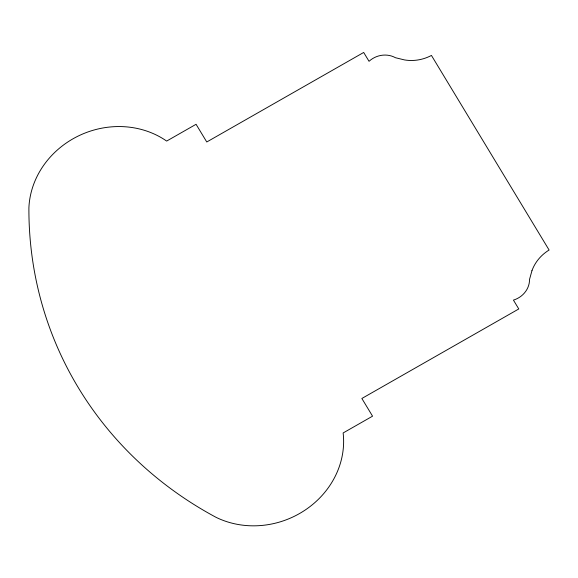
<?xml version="1.0" encoding="UTF-8"?>
<svg xmlns="http://www.w3.org/2000/svg" width="578" height="578" viewBox="0 0 578 578"><rect width="100%" height="100%" fill="white"/><g stroke="black" fill="none" stroke-linecap="round" stroke-linejoin="round"><path stroke-width="0.87" d="M531.948 270.699L529.527 279.434A21.754 19.84 -22.4 0 1 513.43 300.112L518.784 308.955L361.864 398.48L372.557 416.174L343.137 432.958A85.674 78.146 -22.4 0 1 304.888 510.237A85.674 78.146 -22.4 0 1 216.078 517.339A410.293 374.233 -22.4 0 1 28.9 207.769A85.674 78.146 -22.4 0 1 78.536 135.888A85.674 78.146 -22.4 0 1 166.652 141.075L196.072 124.292L206.765 141.986L363.685 52.461L369.039 61.304A21.754 19.84 -22.4 0 1 395.468 57.721L404.499 59.924A39.579 36.096 -22.4 0 0 431.441 55.437L549.1 250.028A39.579 36.096 -22.4 0 0 531.948 270.699"/></g></svg>
